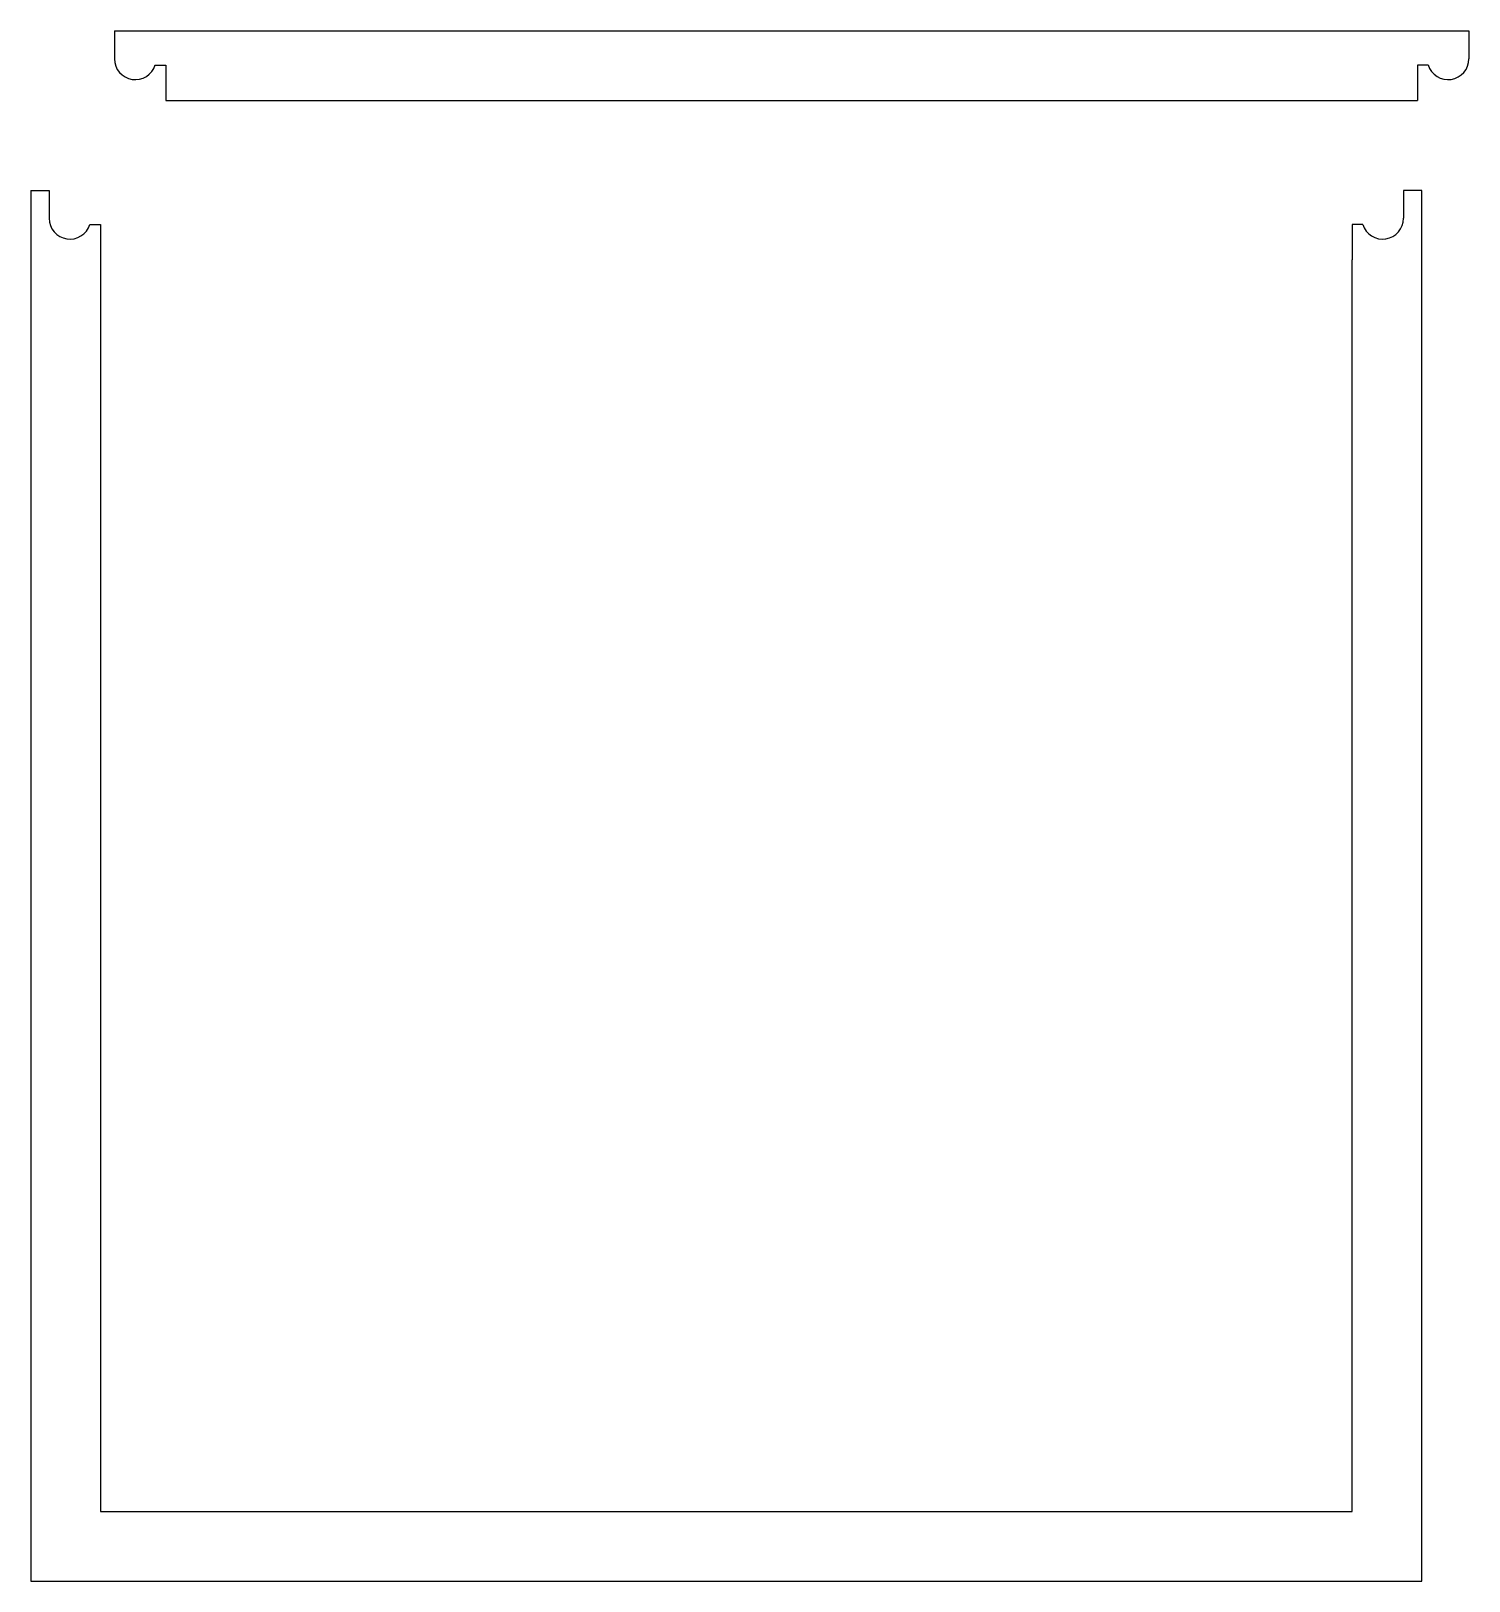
# Model space of a CAD drawing. Extents: x 76075 to 76178, y 365291 to 365403.
import ezdxf

# ---------------------------------------------------------------- set-up
doc = ezdxf.new("R2010")
doc.units = 0

msp = doc.modelspace()

# ---------------------------------------------------------------- linework, layer by layer
for p, q in [((76080.67, 365402.93), (76080.67, 365400.93)), ((76080.67, 365402.93), (76178.07, 365402.93)), ((76178.07, 365402.93), (76178.07, 365400.93)), ((76083.61, 365400.48), (76084.37, 365400.48)), ((76084.37, 365400.48), (76084.37, 365397.93)), ((76175.14, 365400.48), (76174.37, 365400.48)), ((76174.37, 365400.48), (76174.37, 365397.93)), ((76084.37, 365397.93), (76174.37, 365397.93)), ((76074.67, 365391.46), (76074.67, 365291.46)), ((76074.67, 365391.46), (76075.97, 365391.46)), ((76075.97, 365391.46), (76075.97, 365389.46)), ((76174.67, 365391.46), (76173.37, 365391.46)), ((76173.37, 365391.46), (76173.37, 365389.46)), ((76174.67, 365291.46), (76174.67, 365391.46)), ((76078.91, 365389.02), (76079.67, 365389.02)), ((76079.67, 365389.02), (76079.67, 365388.46)), ((76079.67, 365388.46), (76079.67, 365386.46)), ((76170.44, 365389.02), (76169.67, 365389.02)), ((76169.67, 365389.02), (76169.67, 365388.46)), ((76169.67, 365388.46), (76169.67, 365386.46)), ((76079.67, 365386.46), (76079.67, 365296.46)), ((76169.67, 365296.46), (76169.67, 365386.46)), ((76079.67, 365296.46), (76169.67, 365296.46)), ((76074.67, 365291.46), (76174.67, 365291.46))]:
    msp.add_line(p, q)
for centre, start, end in [((76082.17, 365400.93), 180, 342.7903), ((76176.57, 365400.93), 197.2097, 0), ((76077.47, 365389.46), 180, 342.7903), ((76171.87, 365389.46), 197.2097, 0)]:
    msp.add_arc(centre, 1.5, start, end)

doc.saveas('drawing.dxf')
